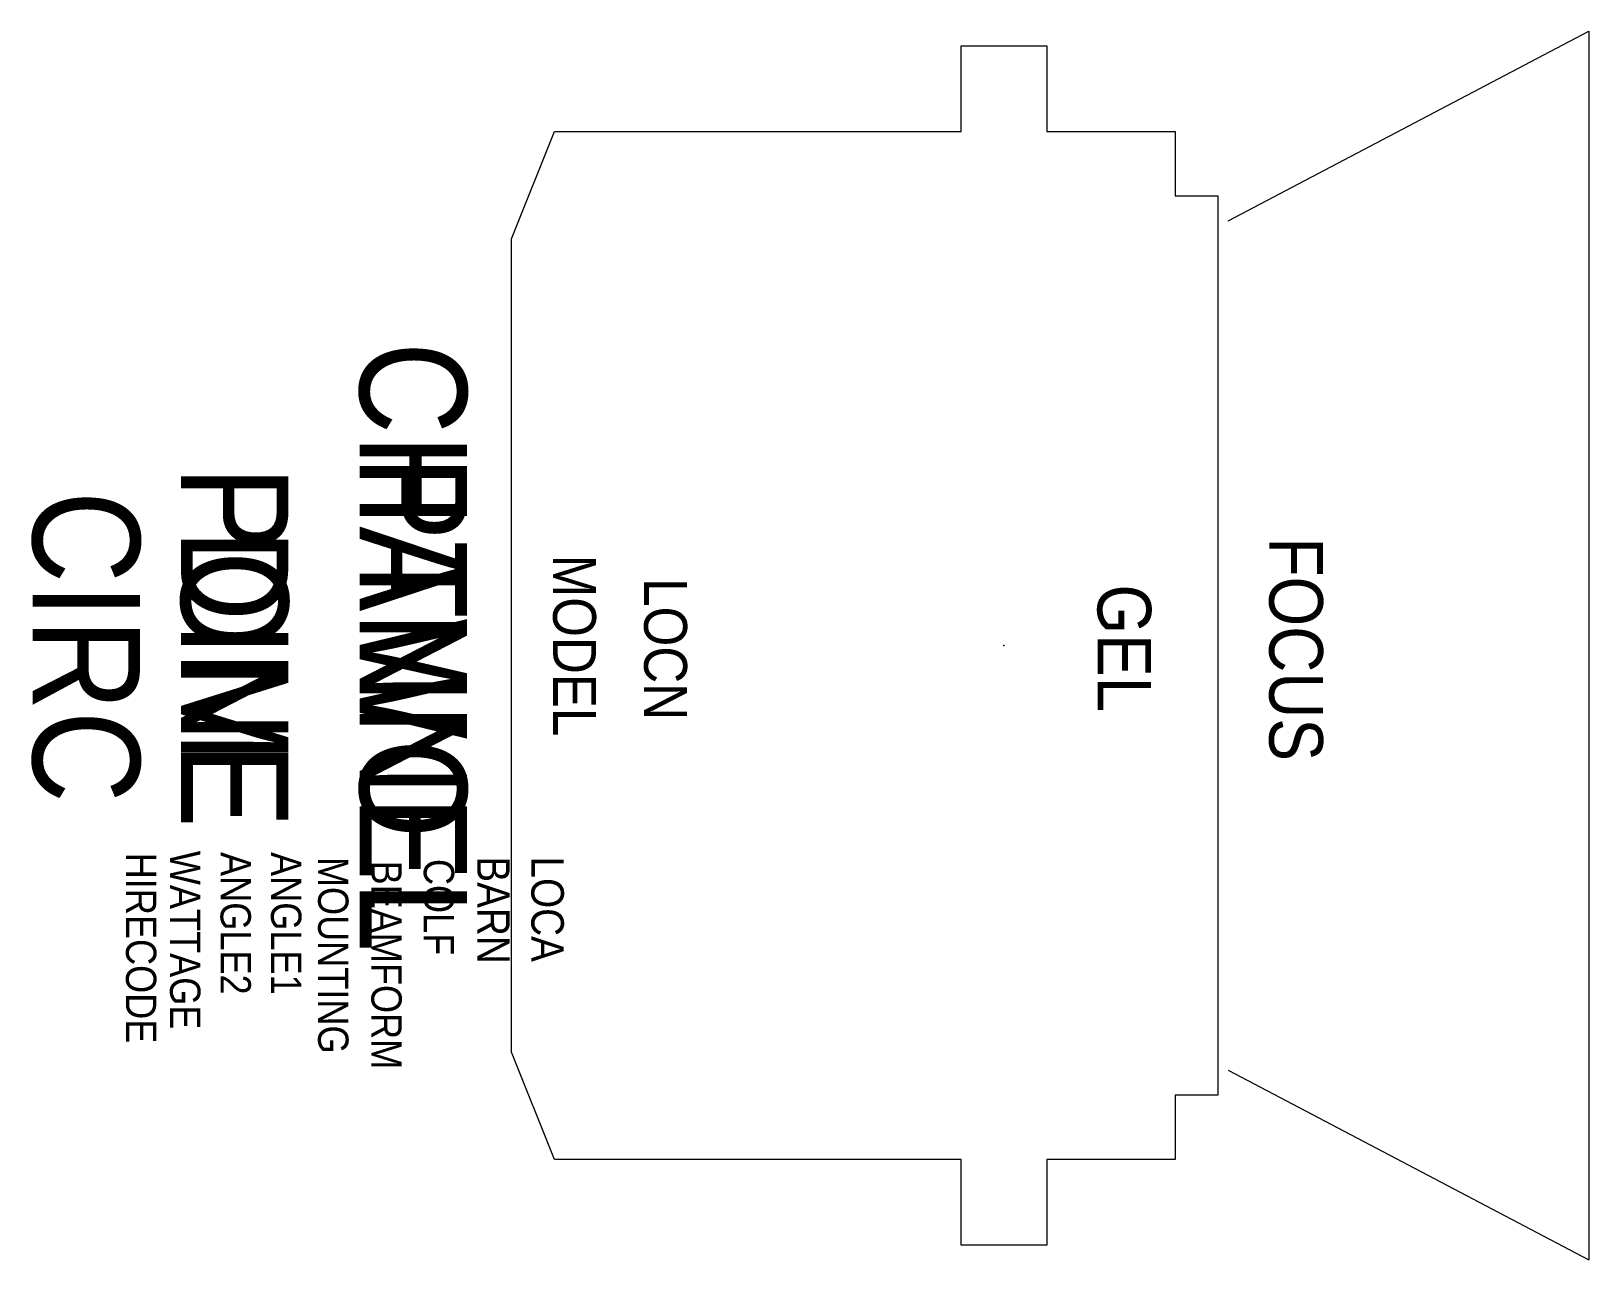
# Model space of a CAD drawing. Extents: x 1998 to 3451, y 271 to 1417.
import ezdxf
from ezdxf.enums import TextEntityAlignment as Align

# ---------------------------------------------------------------- set-up
doc = ezdxf.new("R2010")
doc.units = 0
doc.header["$MEASUREMENT"] = 0
for name, color, linetype in [('BARNDOORS', 4, 'CONTINUOUS'), ('CHANNEL', 3, 'CONTINUOUS'), ('CIRC', 6, 'CONTINUOUS'), ('DIMMER', 4, 'CONTINUOUS'), ('FOCUS', 30, 'CONTINUOUS'), ('GEL', 1, 'CONTINUOUS'), ('LANTERNS', 4, 'CONTINUOUS'), ('LOCATION', 7, 'CONTINUOUS'), ('MODEL', 6, 'CONTINUOUS'), ('PATCH', 5, 'CONTINUOUS'), ('PATCH2', 5, 'CONTINUOUS')]:
    doc.layers.add(name, color=color, linetype=linetype)

msp = doc.modelspace()

# ---------------------------------------------------------------- linework, layer by layer
at = {"layer": 'BARNDOORS', "color": 0}
for p, q in [((3114.9, 1240.1), (3451.2, 1416.8)), ((3114.9, 447.9), (3451.2, 271.2))]:
    msp.add_line(p, q, dxfattribs=at)
at = {"layer": 'LANTERNS', "color": 0}
msp.add_line((3451.2, 1416.8), (3451.2, 271.2), dxfattribs=at)
msp.add_lwpolyline([(2865.6, 1323.2), (2865.6, 1403), (2945.5, 1403), (2945.5, 1323.2), (3065.3, 1323.2), (3065.3, 1263.3), (3105.2, 1263.3), (3105.2, 424.7), (3065.3, 424.7), (3065.3, 364.8), (2945.5, 364.8), (2945.5, 285), (2865.6, 285), (2865.6, 364.8), (2486.3, 364.8), (2446.4, 464.7), (2446.4, 1223.3), (2486.3, 1323.2)], close=True, dxfattribs=at)
msp.add_point((2905.6, 844), dxfattribs=at)

# ---------------------------------------------------------------- texts
at = {"layer": 'CHANNEL', "width": 0.89}
msp.add_attdef('CHANNEL', text='', height=100, rotation=270, dxfattribs=at).set_placement((2304.7, 842.7), align=Align.CENTER)
at = {"layer": 'CIRC', "width": 0.89}
msp.add_attdef('CIRC', text='', height=100, rotation=270, dxfattribs=at).set_placement((1999.7, 842.7), align=Align.CENTER)
at = {"layer": 'DIMMER', "width": 0.89}
msp.add_attdef('DIM', text='', height=100, rotation=270, dxfattribs=at).set_placement((2138.1, 843.5), align=Align.CENTER)
at = {"layer": 'FOCUS', "width": 0.89}
msp.add_attdef('FOCUS', text='', height=50, rotation=270, dxfattribs=at).set_placement((3153.1, 840.5), align=Align.CENTER)
at = {"layer": 'GEL', "width": 0.89}
msp.add_attdef('GEL', text='', height=50, rotation=270, dxfattribs=at).set_placement((2992.9, 841.4), align=Align.CENTER)
at = {"layer": 'LANTERNS', "color": 0, "width": 0.89, "flags": 1}
for tag, p, s, height in [('HIRECODE', (2086.7, 650.8), '', 28.3), ('WATTAGE', (2127.8, 652.6, 0), '5000', 28.3), ('ANGLE2', (2174.9, 651.4), '180', 28.3), ('ANGLE1', (2222, 651.4), '0', 28.3), ('MOUNTING', (2265.9, 646.9), 'LARGE HOOK CLAMP', 28.305), ('BEAMFORM', (2315.6, 643.5), 'C', 28.3), ('COLF', (2364.5, 645), 'N', 28.3), ('BARN', (2414.3, 647.4), '1', 30.3), ('LOCA', (2464.8, 647.2), '', 30.3)]:
    msp.add_attdef(tag, p, s, height=height, rotation=270, dxfattribs=at)
at = {"layer": 'LOCATION', "width": 0.89}
msp.add_attdef('LOCN', text='', height=40, rotation=270, dxfattribs=at).set_placement((2570, 840.6), align=Align.CENTER)
at = {"layer": 'MODEL', "width": 0.89}
msp.add_attdef('MODEL', text='12k HMI', height=40, rotation=270, dxfattribs=at).set_placement((2485.1, 844), align=Align.CENTER)
at = {"layer": 'PATCH', "width": 0.89}
msp.add_attdef('PONE', text='', height=100, rotation=270, dxfattribs=at).set_placement((2138.1, 842.7), align=Align.CENTER)
at = {"layer": 'PATCH2', "width": 0.89}
msp.add_attdef('PTWO', text='', height=100, rotation=270, dxfattribs=at).set_placement((2304.7, 842.7), align=Align.CENTER)

doc.saveas('drawing.dxf')
